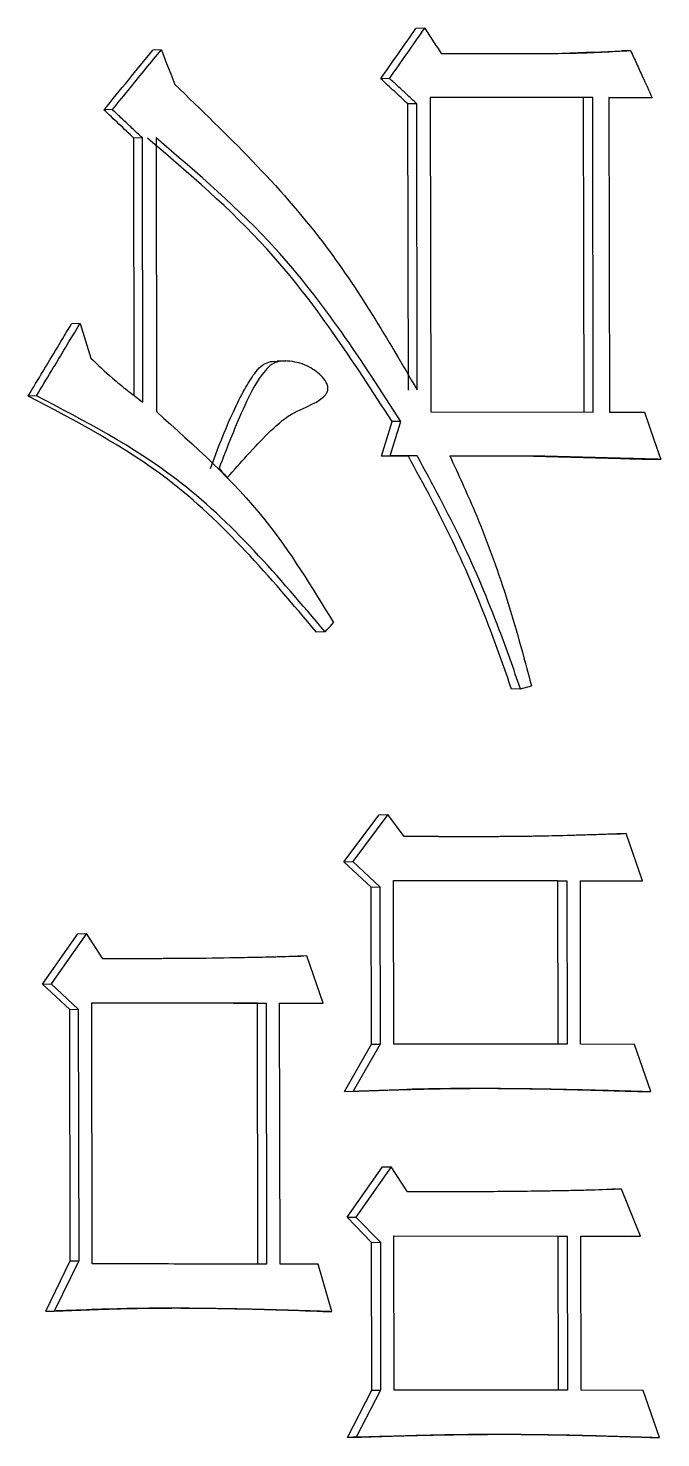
# Model space of a CAD drawing. Header units: millimetres. Extents: x 1726 to 4771, y 590 to 2743.
# Drawn here: x 3137.415 to 3139.592, y 936.042 to 940.89 of the extents above; entities that cross this region are included whole.
import ezdxf

# ---------------------------------------------------------------- set-up
doc = ezdxf.new("R2010")
doc.units = ezdxf.units.MM

msp = doc.modelspace()

# ---------------------------------------------------------------- linework, layer by layer
at = {"color": 7, "linetype": 'Continuous', "lineweight": 25}
for p, q in [((3138.7796, 940.8903), (3138.7492, 940.8895)), ((3137.8733, 940.8156), (3137.844, 940.8148)), ((3138.8357, 940.8037), (3139.1898, 940.8033)), ((3139.3617, 940.8077), (3139.2791, 940.8043)), ((3139.3612, 940.8077), (3139.4561, 940.8129)), ((3139.4875, 940.8137), (3139.4561, 940.8129)), ((3138.6586, 940.7174), (3138.6283, 940.7165)), ((3138.752, 940.6307), (3138.7216, 940.6299)), ((3138.7231, 939.6455), (3138.7216, 940.6299)), ((3138.7534, 939.6463), (3138.752, 940.6307)), ((3139.3575, 940.6516), (3138.7986, 940.6523)), ((3138.7986, 940.6523), (3138.8002, 939.5706)), ((3139.3263, 940.6508), (3138.7986, 940.6514)), ((3139.3575, 940.6516), (3139.3263, 940.6508)), ((3139.3279, 939.5691), (3139.3263, 940.6508)), ((3139.3591, 939.5699), (3139.3575, 940.6516)), ((3139.5621, 940.6513), (3139.4133, 940.6515)), ((3139.4133, 940.6515), (3139.4149, 939.5698)), ((3139.5306, 940.6505), (3139.4133, 940.6507)), ((3139.5621, 940.6513), (3139.5306, 940.6505)), ((3137.705, 940.6103), (3137.6759, 940.6094)), ((3137.8081, 940.5128), (3137.779, 940.512)), ((3137.7803, 939.6266), (3137.779, 940.512)), ((3137.8095, 939.6042), (3137.8081, 940.5128)), ((3137.855, 940.5127), (3137.8563, 939.5716)), ((3137.5936, 939.8748), (3137.5647, 939.874)), ((3138.302, 939.7457), (3138.2718, 939.7449)), ((3137.4439, 939.6261), (3137.4152, 939.6253)), ((3138.8002, 939.5706), (3139.3591, 939.5699)), ((3139.4149, 939.5698), (3139.5358, 939.5697)), ((3138.6302, 939.4185), (3138.6673, 939.5373)), ((3138.6976, 939.5382), (3138.6673, 939.5373)), ((3138.6605, 939.4193), (3138.6302, 939.4185)), ((3138.7234, 939.4184), (3138.6302, 939.4185)), ((3138.7538, 939.4192), (3138.6605, 939.4193)), ((3138.7538, 939.4192), (3138.7234, 939.4184)), ((3139.1638, 939.4187), (3138.8657, 939.4191)), ((3139.1329, 939.4179), (3138.8661, 939.4182)), ((3139.1638, 939.4187), (3139.1329, 939.4179)), ((3139.5918, 939.4074), (3139.5603, 939.4065)), ((3138.4372, 938.8138), (3138.4073, 938.813)), ((3139.1091, 938.6183), (3139.0783, 938.6175)), ((3139.1091, 938.6183), (3139.1464, 938.6291)), ((3138.5017, 938.0233), (3138.6227, 938.1854)), ((3138.6529, 938.1862), (3138.5318, 938.0241)), ((3138.6227, 938.1854), (3138.6529, 938.1862)), ((3138.709, 938.1104), (3138.6529, 938.1862)), ((3139.3107, 938.1159), (3139.4415, 938.1195)), ((3139.4415, 938.1195), (3139.4527, 938.1198)), ((3139.5288, 937.958), (3139.4728, 938.1203)), ((3138.5017, 938.0233), (3138.5318, 938.0241)), ((3138.5951, 937.9366), (3138.5017, 938.0233)), ((3138.5318, 938.0241), (3138.6253, 937.9375)), ((3138.6727, 937.3966), (3138.6719, 937.959)), ((3138.6719, 937.959), (3139.2684, 937.9583)), ((3139.2373, 937.9575), (3138.6719, 937.9582)), ((3139.2373, 937.9575), (3139.2684, 937.9583)), ((3139.2381, 937.395), (3139.2373, 937.9575)), ((3139.2684, 937.9583), (3139.2692, 937.3958)), ((3139.3149, 937.9583), (3139.5288, 937.958)), ((3139.3157, 937.3958), (3139.3149, 937.9583)), ((3139.4974, 937.9571), (3139.3149, 937.9574)), ((3139.5288, 937.958), (3139.4974, 937.9571)), ((3138.5951, 937.9366), (3138.6253, 937.9375)), ((3138.5959, 937.3958), (3138.5951, 937.9366)), ((3138.6253, 937.9375), (3138.6261, 937.3966)), ((3137.465, 937.6026), (3137.5865, 937.7755)), ((3137.6154, 937.7763), (3137.4937, 937.6034)), ((3137.5865, 937.7755), (3137.6154, 937.7763)), ((3137.6717, 937.6897), (3137.6154, 937.7763)), ((3138.311, 937.6979), (3138.3436, 937.6989)), ((3138.3436, 937.6989), (3138.3537, 937.6992)), ((3138.4298, 937.5375), (3138.3735, 937.6998)), ((3137.465, 937.6026), (3137.4937, 937.6034)), ((3137.5588, 937.5159), (3137.465, 937.6026)), ((3137.4937, 937.6034), (3137.5876, 937.5168)), ((3137.6358, 936.6405), (3137.6345, 937.5383)), ((3138.2038, 937.5369), (3138.2335, 937.5377)), ((3138.2051, 936.6399), (3138.2038, 937.5369)), ((3138.2335, 937.5377), (3138.2348, 936.6399)), ((3138.2803, 937.5376), (3138.4298, 937.5375)), ((3138.2816, 936.6398), (3138.2803, 937.5376)), ((3138.3998, 937.5366), (3138.2803, 937.5368)), ((3138.4298, 937.5375), (3138.3998, 937.5366)), ((3137.5588, 937.5159), (3137.5876, 937.5168)), ((3137.56, 936.6506), (3137.5588, 937.5159)), ((3137.5876, 937.5168), (3137.5889, 936.6514)), ((3138.5029, 937.2336), (3138.5959, 937.3958)), ((3138.6261, 937.3966), (3138.533, 937.2345)), ((3138.5959, 937.3958), (3138.6261, 937.3966)), ((3139.2692, 937.3958), (3138.6727, 937.3966)), ((3139.5017, 937.3955), (3139.3157, 937.3958)), ((3139.5577, 937.2332), (3139.5017, 937.3955)), ((3138.5029, 937.2336), (3138.533, 937.2345)), ((3139.5263, 937.2324), (3139.5577, 937.2332)), ((3138.5128, 936.8009), (3138.6338, 936.9739)), ((3138.664, 936.9747), (3138.5429, 936.8018)), ((3138.6338, 936.9739), (3138.664, 936.9747)), ((3138.7201, 936.8881), (3138.664, 936.9747)), ((3139.39, 936.8963), (3139.4247, 936.8972)), ((3139.4377, 936.8975), (3139.4247, 936.8972)), ((3139.5213, 936.7357), (3139.456, 936.898)), ((3138.5128, 936.8009), (3138.5429, 936.8018)), ((3138.5969, 936.7143), (3138.5128, 936.8009)), ((3138.5429, 936.8018), (3138.6271, 936.7152)), ((3138.5969, 936.7143), (3138.6271, 936.7152)), ((3138.5976, 936.2059), (3138.5969, 936.7143)), ((3138.6271, 936.7152), (3138.6278, 936.2068)), ((3138.6745, 936.2067), (3138.6737, 936.7367)), ((3138.6737, 936.7367), (3139.2701, 936.736)), ((3139.2391, 936.7352), (3138.6737, 936.7359)), ((3139.2391, 936.7352), (3139.2701, 936.736)), ((3139.2398, 936.2051), (3139.2391, 936.7352)), ((3139.2701, 936.736), (3139.2709, 936.206)), ((3139.3174, 936.2059), (3139.3167, 936.7359)), ((3139.3167, 936.7359), (3139.5213, 936.7357)), ((3139.4899, 936.7348), (3139.3167, 936.7351)), ((3139.4899, 936.7348), (3139.5213, 936.7357)), ((3137.476, 936.4776), (3137.56, 936.6506)), ((3137.5889, 936.6514), (3137.5047, 936.4784)), ((3137.56, 936.6506), (3137.5889, 936.6514)), ((3138.4124, 936.6397), (3138.2816, 936.6398)), ((3138.4594, 936.4774), (3138.4124, 936.6397)), ((3137.476, 936.4776), (3137.5047, 936.4784)), ((3138.4294, 936.4765), (3138.4594, 936.4774)), ((3138.5139, 936.0438), (3138.5976, 936.2059)), ((3138.6278, 936.2068), (3138.544, 936.0446)), ((3138.5976, 936.2059), (3138.6278, 936.2068)), ((3139.2709, 936.206), (3138.6745, 936.2067)), ((3139.5313, 936.2056), (3139.3174, 936.2059)), ((3139.5874, 936.0433), (3139.5313, 936.2056)), ((3138.5139, 936.0438), (3138.544, 936.0446)), ((3139.5559, 936.0425), (3139.5874, 936.0433))]:
    msp.add_line(p, q, dxfattribs=at)
at = {"color": 7, "linetype": 'Continuous', "lineweight": 25, "flags": 128}
for points in [[(3137.8733, 940.8156), (3137.8915, 940.7694), (3137.9059, 940.733), (3137.9202, 940.6966)], [(3137.5936, 939.8748), (3137.6124, 939.8153), (3137.6312, 939.7558)], [(3139.5358, 939.5697), (3139.552, 939.5227), (3139.5682, 939.4756), (3139.5918, 939.4074)], [(3138.6605, 939.4193), (3138.679, 939.4788), (3138.6976, 939.5382)], [(3138.0719, 939.3768), (3138.0791, 939.3684), (3138.0896, 939.3563), (3138.1001, 939.3442)], [(3138.4373, 938.8138), (3138.4443, 938.822), (3138.4548, 938.8341), (3138.4652, 938.8462)]]:
    msp.add_lwpolyline(points, dxfattribs=at)
at = {"color": 7, "linetype": 'Continuous', "lineweight": 25}
for points, knots in [([(3138.6283, 940.7165), (3138.6485, 940.7454), (3138.6888, 940.803), (3138.7291, 940.8606), (3138.7492, 940.8895)], [0, 0, 0, 0, 0.500001, 1, 1, 1, 1]), ([(3138.6586, 940.7174), (3138.6788, 940.7462), (3138.7191, 940.8038), (3138.7595, 940.8615), (3138.7796, 940.8903)], [0, 0, 0, 0, 0.499999, 1, 1, 1, 1]), ([(3138.7796, 940.8903), (3138.789, 940.8759), (3138.8077, 940.847), (3138.8264, 940.8181), (3138.8357, 940.8037)], [0, 0, 0, 0, 0.5, 1, 1, 1, 1]), ([(3137.6759, 940.6094), (3137.704, 940.6437), (3137.76, 940.7121), (3137.816, 940.7805), (3137.844, 940.8148)], [0, 0, 0, 0, 0.5, 1, 1, 1, 1]), ([(3137.705, 940.6103), (3137.7259, 940.6358), (3137.7644, 940.6828), (3137.8205, 940.7512), (3137.8557, 940.7942), (3137.8733, 940.8156)], [0, 0, 0, 0, 0.373043, 0.686521, 1, 1, 1, 1]), ([(3139.1898, 940.8033), (3139.2224, 940.8035), (3139.2884, 940.804), (3139.3876, 940.808), (3139.4542, 940.8118), (3139.4875, 940.8137)], [0, 0, 0, 0, 0.328449, 0.664167, 1, 1, 1, 1]), ([(3139.4875, 940.8137), (3139.4944, 940.7987), (3139.5082, 940.7686), (3139.533, 940.7145), (3139.551, 940.6754), (3139.5621, 940.6513)], [0, 0, 0, 0, 0.277507, 0.555013, 1, 1, 1, 1]), ([(3137.9202, 940.6965), (3138.0998, 940.5236), (3138.4232, 940.2121), (3138.6517, 939.8205), (3138.7533, 939.6463)], [0, 0, 0, 0, 0.555354, 1, 1, 1, 1]), ([(3138.7216, 940.6299), (3138.7061, 940.6443), (3138.675, 940.6732), (3138.6439, 940.7021), (3138.6283, 940.7165)], [0, 0, 0, 0, 0.500002, 1, 1, 1, 1]), ([(3138.752, 940.6307), (3138.74, 940.6419), (3138.7184, 940.6619), (3138.6873, 940.6908), (3138.6681, 940.7085), (3138.6586, 940.7174)], [0, 0, 0, 0, 0.38646, 0.693229, 1, 1, 1, 1]), ([(3137.779, 940.512), (3137.7618, 940.5282), (3137.7275, 940.5607), (3137.6931, 940.5932), (3137.6759, 940.6094)], [0, 0, 0, 0, 0.500002, 1, 1, 1, 1]), ([(3137.8081, 940.5128), (3137.7962, 940.5241), (3137.773, 940.546), (3137.7386, 940.5785), (3137.7162, 940.5997), (3137.705, 940.6103)], [0, 0, 0, 0, 0.347839, 0.673919, 1, 1, 1, 1]), ([(3138.6673, 939.5373), (3138.5333, 939.7445), (3138.2962, 940.1112), (3137.9683, 940.3904), (3137.8257, 940.5118)], [0, 0, 0, 0, 0.5650571, 1, 1, 1, 1]), ([(3138.6976, 939.5382), (3138.5634, 939.7454), (3138.326, 940.1121), (3137.9977, 940.3912), (3137.855, 940.5127)], [0, 0, 0, 0, 0.564995, 1, 1, 1, 1]), ([(3137.4152, 939.6253), (3137.4323, 939.6538), (3137.4658, 939.7095), (3137.5156, 939.7924), (3137.5483, 939.8468), (3137.5647, 939.874)], [0, 0, 0, 0, 0.343588, 0.671794, 1, 1, 1, 1]), ([(3137.4439, 939.6262), (3137.461, 939.6546), (3137.4945, 939.7103), (3137.5444, 939.7932), (3137.5772, 939.8476), (3137.5936, 939.8748)], [0, 0, 0, 0, 0.343461, 0.671731, 1, 1, 1, 1]), ([(3137.6312, 939.7558), (3137.6554, 939.7325), (3137.6957, 939.6936), (3137.7564, 939.6445), (3137.7918, 939.6176), (3137.8095, 939.6042)], [0, 0, 0, 0, 0.429081, 0.714347, 1, 1, 1, 1]), ([(3138.0423, 939.3759), (3138.0669, 939.4419), (3138.1017, 939.5351), (3138.1561, 939.6427), (3138.1874, 939.6952), (3138.2132, 939.727), (3138.2368, 939.7411), (3138.2567, 939.7458), (3138.2683, 939.7441), (3138.2719, 939.7435)], [0, 0, 0, 0, 0.460876, 0.651677, 0.792629, 0.864782, 0.920209, 0.975538, 1, 1, 1, 1]), ([(3138.1001, 939.3442), (3138.1458, 939.3961), (3138.2142, 939.474), (3138.3145, 939.566), (3138.3889, 939.5926), (3138.4315, 939.6196), (3138.4442, 939.6384), (3138.4472, 939.6486), (3138.4463, 939.6602), (3138.4391, 939.6769), (3138.4165, 939.7034), (3138.3724, 939.7343), (3138.32, 939.7465), (3138.2786, 939.7457), (3138.2515, 939.735), (3138.2059, 939.6874), (3138.1446, 939.5655), (3138.0998, 939.4494), (3138.0718, 939.3768)], [0, 0, 0, 0, 0.187598, 0.281274, 0.36356, 0.404899, 0.415318, 0.423915, 0.432542, 0.445489, 0.471595, 0.525453, 0.589419, 0.616919, 0.639175, 0.667927, 0.792344, 1, 1, 1, 1]), ([(3138.4073, 938.813), (3138.2469, 939.0027), (3137.9633, 939.3381), (3137.5812, 939.5383), (3137.4152, 939.6253)], [0, 0, 0, 0, 0.565596, 1, 1, 1, 1]), ([(3138.4372, 938.8138), (3138.2766, 939.0035), (3137.9926, 939.339), (3137.6101, 939.5392), (3137.4439, 939.6261)], [0, 0, 0, 0, 0.565519, 1, 1, 1, 1]), ([(3137.8563, 939.5716), (3137.9878, 939.4541), (3138.2245, 939.2425), (3138.3911, 938.9682), (3138.4652, 938.8462)], [0, 0, 0, 0, 0.555264, 1, 1, 1, 1]), ([(3139.0783, 938.6175), (3139.0545, 938.6854), (3138.9942, 938.8573), (3138.8807, 939.1276), (3138.7759, 939.3213), (3138.7234, 939.4184)], [0, 0, 0, 0, 0.2453464, 0.6215, 1, 1, 1, 1]), ([(3139.1091, 938.6183), (3139.0853, 938.6862), (3139.0249, 938.8581), (3138.9112, 939.1285), (3138.8064, 939.3221), (3138.7538, 939.4192)], [0, 0, 0, 0, 0.245289, 0.621469, 1, 1, 1, 1]), ([(3138.8657, 939.4191), (3138.8947, 939.3564), (3138.9677, 939.1987), (3139.0644, 938.9354), (3139.119, 938.7315), (3139.1464, 938.6291)], [0, 0, 0, 0, 0.2475218, 0.622512, 1, 1, 1, 1]), ([(3139.5603, 939.4065), (3139.5316, 939.4073), (3139.4461, 939.4096), (3139.3036, 939.4134), (3139.1898, 939.4164), (3139.1329, 939.4179)], [0, 0, 0, 0, 0.201645, 0.600822, 1, 1, 1, 1]), ([(3139.5918, 939.4074), (3139.5882, 939.4075), (3139.5828, 939.4076), (3139.5756, 939.4078), (3139.5684, 939.408), (3139.5613, 939.4082), (3139.5541, 939.4084), (3139.5487, 939.4085), (3139.5415, 939.4087), (3139.5344, 939.4089), (3139.5272, 939.4091), (3139.5218, 939.4092), (3139.5146, 939.4094), (3139.5074, 939.4096), (3139.5003, 939.4098), (3139.4949, 939.4099), (3139.4877, 939.4101), (3139.4787, 939.4104), (3139.4644, 939.4107), (3139.45, 939.4111), (3139.4357, 939.4115), (3139.4249, 939.4118), (3139.4105, 939.4122), (3139.3962, 939.4126), (3139.3818, 939.4129), (3139.371, 939.4132), (3139.3567, 939.4136), (3139.3423, 939.414), (3139.328, 939.4144), (3139.3172, 939.4147), (3139.3028, 939.415), (3139.2884, 939.4154), (3139.2741, 939.4158), (3139.2633, 939.4161), (3139.2525, 939.4164), (3139.2435, 939.4166), (3139.2346, 939.4168), (3139.2274, 939.417), (3139.2202, 939.4172), (3139.2148, 939.4174), (3139.2076, 939.4176), (3139.2004, 939.4178), (3139.1932, 939.4179), (3139.1878, 939.4181), (3139.1811, 939.4183), (3139.1732, 939.4185), (3139.1669, 939.4186), (3139.1638, 939.4187)], [0, 0, 0, 0, 0.025173, 0.03776, 0.050346, 0.075519, 0.088105, 0.100692, 0.113278, 0.138451, 0.151038, 0.163624, 0.176211, 0.201384, 0.21397, 0.226556, 0.239143, 0.264316, 0.289489, 0.339835, 0.365007, 0.39018, 0.415353, 0.465699, 0.490872, 0.516045, 0.541218, 0.591564, 0.616737, 0.64191, 0.667082, 0.717428, 0.742601, 0.767774, 0.792947, 0.81812, 0.830706, 0.855879, 0.868466, 0.881052, 0.893639, 0.918812, 0.931398, 0.943984, 0.956571, 0.978285, 1, 1, 1, 1]), ([(3139.4728, 938.1203), (3139.4643, 938.12), (3139.4473, 938.1194), (3139.4219, 938.1185), (3139.3964, 938.1176), (3139.3709, 938.1167), (3139.3455, 938.1159), (3139.32, 938.1151), (3139.269, 938.1135), (3139.2096, 938.112), (3139.15, 938.111), (3139.1203, 938.1106), (3139.099, 938.1104), (3139.0778, 938.1102), (3139.0522, 938.11), (3139.0267, 938.1098), (3139.0012, 938.1097), (3138.9757, 938.1096), (3138.9501, 938.1096), (3138.9289, 938.1096), (3138.9076, 938.1096), (3138.8863, 938.1096), (3138.865, 938.1097), (3138.848, 938.1098), (3138.8352, 938.1098), (3138.8224, 938.1099), (3138.8097, 938.1099), (3138.7969, 938.11), (3138.7841, 938.11), (3138.7713, 938.1101), (3138.7586, 938.1102), (3138.7479, 938.1102), (3138.7394, 938.1103), (3138.7341, 938.1103), (3138.7287, 938.1103), (3138.7234, 938.1104), (3138.7165, 938.1104), (3138.7117, 938.1104), (3138.709, 938.1104)], [0, 0, 0, 0, 0.033402, 0.066804, 0.100206, 0.133609, 0.167011, 0.200413, 0.233815, 0.367425, 0.43423, 0.467632, 0.484333, 0.517735, 0.551137, 0.584539, 0.617941, 0.651344, 0.684746, 0.718148, 0.734849, 0.768251, 0.801653, 0.818354, 0.835056, 0.851757, 0.868458, 0.885159, 0.90186, 0.918561, 0.935262, 0.951963, 0.960314, 0.968664, 0.972839, 0.98119, 0.989541, 1, 1, 1, 1]), ([(3138.3735, 937.6998), (3138.3464, 937.6987), (3138.3125, 937.6974), (3138.2718, 937.696), (3138.2514, 937.6955), (3138.2107, 937.6945), (3138.1225, 937.6929), (3138.0274, 937.6912), (3137.9527, 937.6907), (3137.9289, 937.6906), (3137.9153, 937.6905), (3137.9051, 937.6905), (3137.8949, 937.6904), (3137.8847, 937.6903), (3137.8745, 937.6903), (3137.8643, 937.6902), (3137.8541, 937.6902), (3137.8439, 937.6902), (3137.8337, 937.6901), (3137.8235, 937.6901), (3137.8099, 937.69), (3137.7963, 937.69), (3137.7827, 937.69), (3137.7725, 937.6899), (3137.764, 937.6899), (3137.7572, 937.6899), (3137.7521, 937.6899), (3137.747, 937.6899), (3137.7419, 937.6899), (3137.7351, 937.6899), (3137.7283, 937.6898), (3137.7215, 937.6898), (3137.7164, 937.6898), (3137.7113, 937.6898), (3137.7062, 937.6898), (3137.7011, 937.6898), (3137.696, 937.6898), (3137.6909, 937.6898), (3137.6858, 937.6898), (3137.6794, 937.6898), (3137.6747, 937.6897), (3137.6717, 937.6897)], [0, 0, 0, 0, 0.11615, 0.145188, 0.174226, 0.203263, 0.319414, 0.551716, 0.609791, 0.638828, 0.653347, 0.667866, 0.682385, 0.696903, 0.711422, 0.725941, 0.74046, 0.754979, 0.769497, 0.784016, 0.798535, 0.827572, 0.842091, 0.85661, 0.871129, 0.878388, 0.885648, 0.892907, 0.900166, 0.907426, 0.921944, 0.929204, 0.936463, 0.943723, 0.950982, 0.958241, 0.965501, 0.97276, 0.98002, 0.987279, 1, 1, 1, 1]), ([(3137.6345, 937.5383), (3137.7344, 937.5382), (3137.9343, 937.538), (3138.1338, 937.5378), (3138.2335, 937.5377)], [0, 0, 0, 0, 0.499996, 1, 1, 1, 1]), ([(3138.2038, 937.5369), (3138.1042, 937.537), (3137.9146, 937.5372), (3137.7246, 937.5374), (3137.6345, 937.5375)], [0, 0, 0, 0, 0.525386, 1, 1, 1, 1]), ([(3138.533, 937.2345), (3138.538, 937.2346), (3138.5455, 937.2349), (3138.5555, 937.2353), (3138.563, 937.2355), (3138.5705, 937.2358), (3138.578, 937.236), (3138.5855, 937.2363), (3138.593, 937.2365), (3138.6005, 937.2368), (3138.608, 937.237), (3138.6155, 937.2373), (3138.623, 937.2375), (3138.6305, 937.2378), (3138.638, 937.238), (3138.648, 937.2384), (3138.658, 937.2387), (3138.668, 937.239), (3138.6755, 937.2392), (3138.683, 937.2395), (3138.6905, 937.2397), (3138.698, 937.2399), (3138.7055, 937.2401), (3138.713, 937.2403), (3138.7205, 937.2406), (3138.728, 937.2408), (3138.7355, 937.241), (3138.743, 937.2412), (3138.753, 937.2414), (3138.763, 937.2417), (3138.773, 937.2419), (3138.7805, 937.2421), (3138.7955, 937.2424), (3138.828, 937.2431), (3138.8679, 937.2437), (3138.9029, 937.2441), (3138.9204, 937.2442), (3138.9304, 937.2443), (3138.9379, 937.2444), (3138.9454, 937.2444), (3138.9529, 937.2444), (3138.9604, 937.2444), (3138.9679, 937.2445), (3138.9754, 937.2445), (3138.9854, 937.2445), (3138.9954, 937.2445), (3139.0054, 937.2444), (3139.0128, 937.2444), (3139.0203, 937.2444), (3139.0278, 937.2444), (3139.0353, 937.2443), (3139.0428, 937.2443), (3139.0503, 937.2443), (3139.0578, 937.2442), (3139.0653, 937.2442), (3139.0728, 937.2441), (3139.0803, 937.244), (3139.0878, 937.244), (3139.0953, 937.2439), (3139.1027, 937.2438), (3139.1127, 937.2437), (3139.1227, 937.2436), (3139.1327, 937.2435), (3139.1402, 937.2434), (3139.1477, 937.2432), (3139.1552, 937.2431), (3139.1626, 937.243), (3139.1776, 937.2428), (3139.2101, 937.2422), (3139.25, 937.2414), (3139.2849, 937.2407), (3139.3024, 937.2403), (3139.3123, 937.24), (3139.3198, 937.2398), (3139.3273, 937.2397), (3139.3348, 937.2395), (3139.3423, 937.2393), (3139.3522, 937.239), (3139.3622, 937.2388), (3139.3722, 937.2385), (3139.3797, 937.2383), (3139.3871, 937.2381), (3139.3946, 937.2379), (3139.4021, 937.2377), (3139.4096, 937.2375), (3139.417, 937.2373), (3139.4245, 937.2371), (3139.432, 937.2369), (3139.4395, 937.2367), (3139.4469, 937.2364), (3139.4569, 937.2362), (3139.4669, 937.2359), (3139.4768, 937.2356), (3139.4843, 937.2354), (3139.4918, 937.2352), (3139.4993, 937.2349), (3139.5067, 937.2347), (3139.5142, 937.2345), (3139.5217, 937.2343), (3139.5292, 937.2341), (3139.5366, 937.2338), (3139.5462, 937.2336), (3139.5532, 937.2333), (3139.5577, 937.2332)], [0, 0, 0, 0, 0.014617, 0.021926, 0.029235, 0.036543, 0.043852, 0.051161, 0.058469, 0.065778, 0.073086, 0.080395, 0.087704, 0.095012, 0.102321, 0.10963, 0.124247, 0.131556, 0.138864, 0.146173, 0.153482, 0.16079, 0.168099, 0.175407, 0.182716, 0.190025, 0.197333, 0.204642, 0.211951, 0.226568, 0.233877, 0.241185, 0.248494, 0.277729, 0.336198, 0.365433, 0.38005, 0.387359, 0.394667, 0.401976, 0.409284, 0.416593, 0.423902, 0.43121, 0.438519, 0.453136, 0.460445, 0.467754, 0.475062, 0.482371, 0.48968, 0.496988, 0.504297, 0.511606, 0.518914, 0.526223, 0.533531, 0.54084, 0.548149, 0.555457, 0.562766, 0.577383, 0.584692, 0.592001, 0.599309, 0.606618, 0.613927, 0.621235, 0.65047, 0.708939, 0.738174, 0.752791, 0.7601, 0.767408, 0.774717, 0.782026, 0.789334, 0.796643, 0.81126, 0.818569, 0.825877, 0.833186, 0.840495, 0.847803, 0.855112, 0.862421, 0.869729, 0.877038, 0.884347, 0.891655, 0.898964, 0.913581, 0.92089, 0.928198, 0.935507, 0.942816, 0.950124, 0.957433, 0.964742, 0.97205, 0.979359, 0.986668, 1, 1, 1, 1]), ([(3139.5263, 937.2324), (3139.5163, 937.2327), (3139.5014, 937.2331), (3139.4815, 937.2337), (3139.4665, 937.2341), (3139.4516, 937.2346), (3139.4366, 937.235), (3139.4217, 937.2354), (3139.4067, 937.2359), (3139.3918, 937.2363), (3139.3768, 937.2367), (3139.3619, 937.2371), (3139.3469, 937.2375), (3139.3319, 937.2379), (3139.317, 937.2383), (3139.297, 937.2388), (3139.2422, 937.2401), (3139.1873, 937.2413), (3139.1374, 937.2421), (3139.1224, 937.2423), (3139.1074, 937.2425), (3139.0925, 937.2427), (3139.0725, 937.2429), (3139.0525, 937.2431), (3139.0325, 937.2433), (3139.0176, 937.2434), (3139.0026, 937.2435), (3138.9876, 937.2436), (3138.9726, 937.2436), (3138.9576, 937.2436), (3138.9426, 937.2436), (3138.9276, 937.2436), (3138.9127, 937.2435), (3138.8827, 937.2434), (3138.8377, 937.2429), (3138.7877, 937.2421), (3138.7527, 937.2413), (3138.7327, 937.2409), (3138.7227, 937.2406), (3138.7177, 937.2405), (3138.7176, 937.2405)], [0, 0, 0, 0, 0.037031, 0.055547, 0.074063, 0.092579, 0.111094, 0.12961, 0.148126, 0.166642, 0.185157, 0.203673, 0.222189, 0.240705, 0.25922, 0.277736, 0.314767, 0.462894, 0.48141, 0.499925, 0.518441, 0.536957, 0.555473, 0.592504, 0.61102, 0.629536, 0.648051, 0.666567, 0.685083, 0.703599, 0.722114, 0.74063, 0.759146, 0.777662, 0.851725, 0.925788, 0.96282, 0.981335, 0.999851, 1, 1, 1, 1]), ([(3139.456, 936.898), (3139.4216, 936.8966), (3139.37, 936.8944), (3139.3098, 936.893), (3139.2796, 936.8924), (3139.2495, 936.8919), (3139.1591, 936.8902), (3139.0687, 936.8892), (3138.9911, 936.8888), (3138.9782, 936.8888), (3138.9652, 936.8887), (3138.9523, 936.8886), (3138.9415, 936.8886), (3138.9307, 936.8885), (3138.92, 936.8885), (3138.907, 936.8884), (3138.8941, 936.8884), (3138.8833, 936.8884), (3138.8725, 936.8883), (3138.8618, 936.8883), (3138.8488, 936.8883), (3138.838, 936.8883), (3138.8273, 936.8883), (3138.8165, 936.8882), (3138.8057, 936.8882), (3138.7971, 936.8882), (3138.7906, 936.8882), (3138.7841, 936.8882), (3138.7787, 936.8882), (3138.7733, 936.8882), (3138.7679, 936.8882), (3138.7615, 936.8882), (3138.7561, 936.8881), (3138.7507, 936.8881), (3138.7453, 936.8881), (3138.7388, 936.8881), (3138.7334, 936.8881), (3138.7272, 936.8881), (3138.7231, 936.8881), (3138.7201, 936.8881)], [0, 0, 0, 0, 0.14049, 0.210735, 0.245858, 0.263419, 0.333664, 0.614647, 0.632209, 0.64977, 0.667331, 0.684892, 0.702453, 0.711234, 0.728795, 0.746356, 0.763917, 0.781479, 0.790259, 0.80782, 0.825382, 0.842943, 0.851723, 0.869285, 0.886846, 0.895626, 0.904407, 0.913188, 0.921968, 0.926358, 0.935139, 0.94392, 0.9527, 0.957091, 0.965871, 0.974652, 0.983432, 0.987823, 1, 1, 1, 1]), ([(3138.2348, 936.6399), (3138.1351, 936.64), (3137.9356, 936.6402), (3137.7357, 936.6404), (3137.6358, 936.6405)], [0, 0, 0, 0, 0.499996, 1, 1, 1, 1]), ([(3137.5047, 936.4784), (3137.5115, 936.4787), (3137.525, 936.4792), (3137.5419, 936.4799), (3137.5588, 936.4806), (3137.5723, 936.4811), (3137.5892, 936.4817), (3137.6027, 936.4823), (3137.6196, 936.4829), (3137.6331, 936.4834), (3137.65, 936.484), (3137.6635, 936.4844), (3137.6804, 936.485), (3137.6939, 936.4854), (3137.7108, 936.4859), (3137.7243, 936.4863), (3137.7412, 936.4867), (3137.7547, 936.487), (3137.7715, 936.4874), (3137.7851, 936.4876), (3137.7986, 936.4879), (3137.8121, 936.4881), (3137.8256, 936.4883), (3137.8425, 936.4885), (3137.856, 936.4886), (3137.8728, 936.4887), (3137.8863, 936.4888), (3137.9032, 936.4889), (3137.9167, 936.4889), (3137.9336, 936.4889), (3137.9471, 936.4889), (3137.964, 936.4888), (3138.0011, 936.4886), (3138.0483, 936.4881), (3138.0955, 936.4873), (3138.1225, 936.4868), (3138.1394, 936.4865), (3138.1562, 936.4861), (3138.1697, 936.4858), (3138.1866, 936.4854), (3138.2001, 936.4851), (3138.2169, 936.4847), (3138.2304, 936.4843), (3138.2473, 936.4839), (3138.2607, 936.4835), (3138.2776, 936.483), (3138.2911, 936.4826), (3138.3079, 936.4821), (3138.3214, 936.4817), (3138.3348, 936.4813), (3138.3483, 936.4809), (3138.3618, 936.4805), (3138.3786, 936.48), (3138.3921, 936.4795), (3138.4089, 936.479), (3138.4224, 936.4786), (3138.4403, 936.478), (3138.4515, 936.4776), (3138.4594, 936.4774)], [0, 0, 0, 0, 0.021203, 0.042406, 0.053008, 0.074211, 0.084813, 0.106016, 0.116618, 0.137821, 0.148423, 0.169626, 0.180228, 0.201431, 0.212032, 0.233236, 0.243837, 0.265041, 0.275642, 0.296845, 0.307447, 0.318049, 0.339252, 0.349854, 0.371057, 0.381659, 0.402862, 0.413463, 0.434667, 0.445268, 0.466472, 0.477073, 0.498276, 0.58309, 0.625497, 0.6467, 0.667903, 0.678505, 0.699708, 0.71031, 0.731513, 0.742115, 0.763318, 0.773919, 0.795123, 0.805724, 0.826928, 0.837529, 0.858732, 0.869334, 0.879936, 0.901139, 0.911741, 0.932944, 0.943545, 0.964749, 0.97535, 1, 1, 1, 1]), ([(3138.4294, 936.4765), (3138.3216, 936.48), (3138.1091, 936.4868), (3137.8027, 936.49), (3137.6042, 936.4823), (3137.5107, 936.4787)], [0, 0, 0, 0, 0.352509, 0.694907, 1, 1, 1, 1]), ([(3139.5559, 936.0425), (3139.4937, 936.0447), (3139.3072, 936.0515), (3139.0579, 936.0548), (3138.7728, 936.0505), (3138.6121, 936.0463), (3138.5139, 936.0438)], [0, 0, 0, 0, 0.179422, 0.538311, 0.717736, 1, 1, 1, 1]), ([(3138.544, 936.0446), (3138.5479, 936.0447), (3138.5557, 936.045), (3138.5674, 936.0454), (3138.5791, 936.0458), (3138.5909, 936.0462), (3138.6026, 936.0465), (3138.6143, 936.0469), (3138.626, 936.0473), (3138.6377, 936.0477), (3138.6494, 936.048), (3138.6611, 936.0484), (3138.6728, 936.0488), (3138.6845, 936.0491), (3138.6942, 936.0494), (3138.704, 936.0497), (3138.7137, 936.05), (3138.7254, 936.0503), (3138.741, 936.0508), (3138.7566, 936.0512), (3138.7761, 936.0517), (3138.7956, 936.0521), (3138.819, 936.0527), (3138.8424, 936.0532), (3138.8658, 936.0536), (3138.8892, 936.054), (3138.9126, 936.0543), (3138.9321, 936.0545), (3138.9515, 936.0547), (3138.971, 936.0548), (3138.9944, 936.0549), (3139.0178, 936.0549), (3139.0412, 936.0549), (3139.0879, 936.0547), (3139.158, 936.0541), (3139.2281, 936.0529), (3139.2826, 936.0518), (3139.3137, 936.051), (3139.3448, 936.0503), (3139.3682, 936.0497), (3139.3876, 936.0492), (3139.4032, 936.0488), (3139.4129, 936.0485), (3139.4226, 936.0482), (3139.4323, 936.048), (3139.444, 936.0476), (3139.4557, 936.0473), (3139.4654, 936.047), (3139.4751, 936.0467), (3139.4848, 936.0464), (3139.4965, 936.0461), (3139.5062, 936.0458), (3139.514, 936.0455), (3139.5198, 936.0454), (3139.5256, 936.0452), (3139.5315, 936.045), (3139.5373, 936.0448), (3139.5431, 936.0447), (3139.5489, 936.0445), (3139.5548, 936.0443), (3139.5596, 936.0442), (3139.5645, 936.044), (3139.5693, 936.0439), (3139.5753, 936.0437), (3139.5813, 936.0435), (3139.5853, 936.0434), (3139.5874, 936.0433)], [0, 0, 0, 0, 0.011199, 0.022398, 0.033596, 0.044795, 0.055994, 0.067193, 0.078392, 0.089591, 0.100789, 0.111988, 0.123187, 0.134386, 0.145585, 0.151184, 0.162383, 0.173582, 0.184781, 0.207178, 0.218377, 0.240775, 0.263172, 0.28557, 0.307968, 0.330365, 0.352763, 0.375161, 0.38636, 0.408757, 0.431155, 0.453553, 0.47595, 0.498348, 0.587939, 0.67753, 0.699928, 0.744723, 0.767121, 0.789519, 0.811916, 0.823115, 0.834314, 0.839913, 0.851112, 0.862311, 0.87351, 0.884709, 0.890308, 0.901507, 0.912706, 0.923905, 0.929504, 0.935103, 0.940703, 0.946302, 0.951902, 0.957501, 0.9631, 0.9687, 0.974299, 0.977099, 0.982698, 0.988298, 0.994149, 1, 1, 1, 1])]:
    msp.add_open_spline(points, degree=3, knots=knots, dxfattribs=at)

doc.saveas('drawing.dxf')
